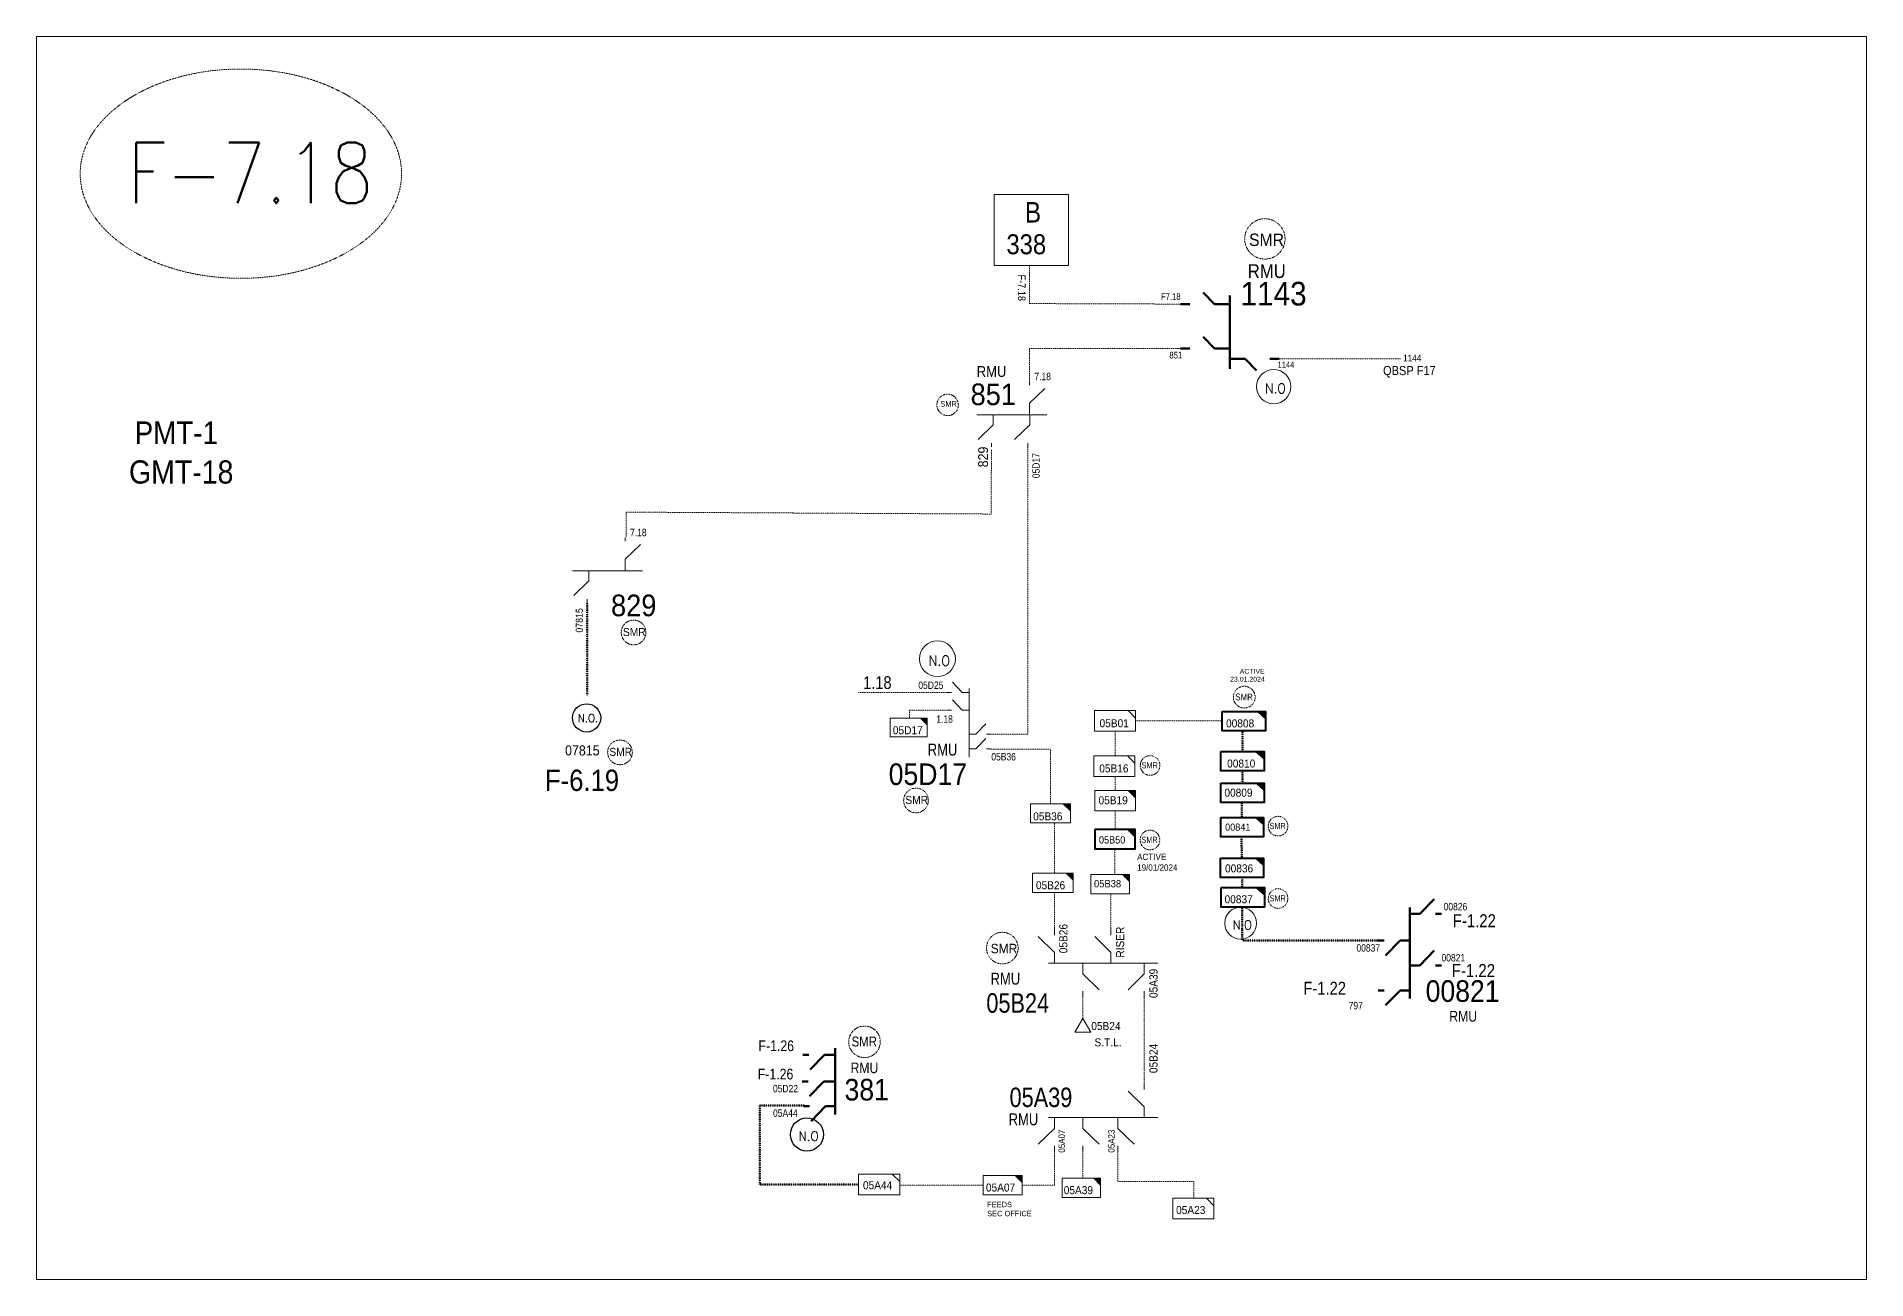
# Model space of a CAD drawing. Header units: metres. Extents: x 65984 to 144644, y -19036 to 23726.
# Drawn here: x 99614 to 100544, y 2363 to 2995 of the extents above; entities that cross this region are included whole.
import ezdxf
from ezdxf.enums import TextEntityAlignment as Align

# ---------------------------------------------------------------- set-up
doc = ezdxf.new("R2010")
doc.units = ezdxf.units.M
doc.header["$MEASUREMENT"] = 0
doc.linetypes.add('DGN Style 3', pattern=[0.013877, 0, -0.013877])
doc.layers.get('0').update_dxf_attribs({"color": 95, "lineweight": 40})
for name, color, linetype, lineweight in [('d_eos', 111, 'Continuous', 40), ('d_eos no', 121, 'Continuous', 40), ('d_switch', 95, 'Continuous', 40), ('d_tf', 1, 'Continuous', 40), ('d_tf no', 6, 'Continuous', 40), ('d_ug cable', 95, 'Continuous', 40), ('FDR  1  05', 172, 'Continuous', 40), ('fedr no', 95, 'Continuous', 40), ('GRID STATION  04', 7, 'Continuous', 40), ('Level 37', 7, 'Continuous', 0), ('O H MAIN FEEDER', 4, 'Continuous', 100), ('SW N O', 114, 'Continuous', 30)]:
    doc.layers.add(name, color=color, linetype=linetype, lineweight=lineweight)
doc.styles.add('NASKHF', font='naskhf.shx', dxfattribs={"height": 8})
doc.styles.get("Standard").update_dxf_attribs({"font": 'txt.shx'})
doc.styles.add('Style-Arial', font='arial.ttf')
doc.styles.add('Style-ENGINEERING', font='ENGINEERING.shx')
doc.styles.add('Style-msdefault', font='msdefault.shx')
doc.styles.add('Style-STANDARD', font='STANDARD.shx')

# ---------------------------------------------------------------- blocks, each defined once
blk = doc.blocks.new('TF_8')
at = {"color": 0, "linetype": 'ByBlock', "lineweight": -2}
blk.add_line((6.3, 4.95), (9.9, 1.35), dxfattribs=at)
blk.add_3dface([(-10.1, 4.95), (9.9, 4.95), (9.9, -5.05), (-10.1, -5.05)], dxfattribs=at)
blk = doc.blocks.new('exist.us-1000kva')
at = {"color": 0, "linetype": 'ByBlock', "lineweight": -2, "flags": 128}
blk.add_lwpolyline([(40, 12.9), (32.8, 20), (40, 20)], close=True, dxfattribs=at)
at = {"color": 0, "linetype": 'ByBlock', "lineweight": -2, "extrusion": (0, 0, -1)}
blk.add_solid([(-40, 12.9), (-32.8, 20), (-40, 20)], dxfattribs=at)
at = {"color": 0, "linetype": 'ByBlock', "lineweight": -2, "xscale": 2, "yscale": 2}
blk.add_blockref('TF_8', (20.2, 10.1), dxfattribs=at)
blk = doc.blocks.new('*U1447')
at = {"layer": 'SW N O', "color": 3, "ltscale": 0.426762}
blk.add_circle((0, 0), 16.8, dxfattribs=at)
at = {"layer": 'SW N O', "color": 3, "style": 'Style-STANDARD'}
blk.add_text('N.O.', height=9.6, dxfattribs=at).set_placement((1.7, -0.2), align=Align.MIDDLE_CENTER)
blk = doc.blocks.new('TRA1_1322')
at = {"layer": 'd_tf', "color": 160, "linetype": 'Continuous', "lineweight": 13, "ltscale": 0.000237261, "flags": 128}
blk.add_lwpolyline([(10, -17), (0, 0), (-10, -17)], close=True, dxfattribs=at)
blk = doc.blocks.new('TRA1_1321')
at = {"layer": 'd_tf', "color": 160, "linetype": 'Continuous', "lineweight": 13, "ltscale": 0.000237261, "xscale": 1.000046566207834, "yscale": 1.000046566207834, "zscale": 1.000046566207834, "rotation": 180}
blk.add_blockref('TRA1_1322', (0, 0), dxfattribs=at)
blk = doc.blocks.new('*U3529')
at = {"layer": 'SW N O', "color": 3}
blk.add_circle((0, 0), 16.8, dxfattribs=at)
at = {"layer": 'SW N O', "color": 3, "insert": (1.7, -1.8), "char_height": 9.6, "attachment_point": 5, "line_spacing_factor": 0.6, "style": 'Style-STANDARD'}
blk.add_mtext('N.O', dxfattribs=at)
blk = doc.blocks.new('*U3382')
at = {"layer": 'SW N O', "color": 3, "lineweight": 13}
blk.add_circle((0, 0), 16.8, dxfattribs=at)
at = {"layer": 'SW N O', "color": 3, "lineweight": 13, "insert": (1.7, -1.8), "char_height": 9.6, "attachment_point": 5, "line_spacing_factor": 0.6, "style": 'Style-STANDARD'}
blk.add_mtext('N.O', dxfattribs=at)

msp = doc.modelspace()

# ---------------------------------------------------------------- linework, layer by layer
at = {"layer": 'd_eos', "color": 2, "linetype": 'Continuous', "lineweight": 211, "ltscale": 1.292325}
for p, q in [((100199.88, 2858.63), (100195.13, 2858.63)), ((100212.38, 2858.63), (100206.67, 2864.52)), ((100220.19, 2858.63), (100212.38, 2858.63)), ((100220.3, 2825.66), (100220.3, 2862.99)), ((100212.49, 2836.11), (100206.78, 2841.99)), ((100199.98, 2836.11), (100195.24, 2836.11)), ((100220.3, 2836.11), (100212.49, 2836.11)), ((100220.3, 2830.84), (100228.11, 2830.85)), ((100228.11, 2830.85), (100233.85, 2824.93))]:
    msp.add_line(p, q, dxfattribs=at)
at = {"layer": 'd_eos', "color": 7, "linetype": 'Continuous', "lineweight": 211, "ltscale": 1.292325}
msp.add_line((100240.62, 2830.85), (100245.36, 2830.85), dxfattribs=at)
at = {"layer": 'd_eos', "color": 2, "linetype": 'Continuous', "lineweight": 13, "ltscale": 0.52771}
for p, q in [((100118.42, 2817.38), (100118.42, 2819.33)), ((100099.02, 2787.98), (100099.02, 2786.03)), ((100117.6, 2787.98), (100117.6, 2786.03)), ((99912.81, 2738.08), (99912.81, 2740.03)), ((99893.41, 2708.68), (99893.41, 2706.73))]:
    msp.add_line(p, q, dxfattribs=at)
at = {"layer": 'd_eos', "color": 2, "linetype": 'Continuous', "lineweight": 13, "ltscale": 0.702175}
for p, q in [((100118.42, 2808.28), (100126.13, 2815.76)), ((100127.25, 2802.35), (100091.69, 2802.35)), ((100099.93, 2802.35), (100099.93, 2797.23)), ((100118.42, 2802.53), (100118.42, 2808.28)), ((100118.51, 2802.35), (100118.51, 2797.23)), ((100099.93, 2797.23), (100092.23, 2789.76)), ((100118.51, 2797.23), (100110.81, 2789.76)), ((99912.81, 2728.98), (99920.52, 2736.46)), ((99912.81, 2723.23), (99912.81, 2728.98)), ((99921.64, 2723.04), (99886.08, 2723.05)), ((99894.32, 2717.93), (99886.62, 2710.46)), ((99894.32, 2723.05), (99894.32, 2717.93))]:
    msp.add_line(p, q, dxfattribs=at)
at = {"layer": 'd_eos', "color": 2, "linetype": 'Continuous', "lineweight": 13, "ltscale": 0.565594}
for p, q in [((100078.69, 2661.16), (100076.59, 2661.16)), ((100084.2, 2661.16), (100079.17, 2666.35)), ((100087.65, 2661.16), (100084.2, 2661.16)), ((100087.65, 2663.14), (100087.65, 2628.26)), ((100078.69, 2652.16), (100076.59, 2652.16)), ((100084.2, 2652.16), (100079.17, 2657.35)), ((100087.65, 2652.16), (100084.2, 2652.16)), ((100091.1, 2639.96), (100096.13, 2645.15)), ((100087.65, 2639.96), (100091.1, 2639.96)), ((100091.1, 2632.53), (100096.13, 2637.72)), ((100096.61, 2639.96), (100098.71, 2639.96)), ((100087.65, 2632.53), (100091.1, 2632.53)), ((100096.61, 2632.53), (100098.71, 2632.53))]:
    msp.add_line(p, q, dxfattribs=at)
at = {"layer": 'd_eos', "color": 7, "linetype": 'Continuous', "lineweight": 211, "ltscale": 0.688132}
for p, q in [((100311.81, 2551.83), (100311.81, 2505.56)), ((100316.83, 2548.53), (100324.15, 2556.08)), ((100311.81, 2548.53), (100316.83, 2548.53)), ((100324.85, 2548.53), (100327.9, 2548.53)), ((100298.78, 2535), (100295.73, 2535)), ((100306.8, 2535), (100299.47, 2527.45)), ((100311.81, 2535), (100306.8, 2535)), ((100311.81, 2522.35), (100316.83, 2522.35)), ((100316.83, 2522.35), (100324.15, 2529.9)), ((100324.85, 2522.35), (100327.89, 2522.35)), ((100298.78, 2509.7), (100295.73, 2509.7)), ((100306.8, 2509.69), (100299.48, 2502.15)), ((100311.82, 2509.7), (100306.8, 2509.7))]:
    msp.add_line(p, q, dxfattribs=at)
at = {"layer": 'd_eos', "color": 2, "linetype": 'Continuous', "lineweight": 13, "ltscale": 0.746906}
for p, q in [((100131.13, 2537.8), (100131.13, 2541.13)), ((100159.82, 2537.8), (100159.82, 2541.14)), ((100131.13, 2529), (100122.86, 2537.03)), ((100159.82, 2529.01), (100151.55, 2537.03)), ((100127.98, 2523.51), (100183.58, 2523.51)), ((100131.13, 2523.51), (100131.13, 2529)), ((100145.47, 2523.51), (100145.47, 2518.02)), ((100159.82, 2523.51), (100159.82, 2529.01)), ((100176.78, 2523.51), (100176.78, 2518.02)), ((100145.47, 2518.02), (100153.75, 2509.99)), ((100176.78, 2518.02), (100168.51, 2509.99)), ((100145.47, 2509.22), (100145.47, 2505.89)), ((100176.78, 2509.23), (100176.78, 2505.89))]:
    msp.add_line(p, q, dxfattribs=at)
at = {"layer": 'd_eos', "color": 2, "linetype": 'Continuous', "lineweight": 211, "ltscale": 0.688132}
for p, q in [((100006.2, 2476.94), (100003.16, 2476.94)), ((100014.23, 2476.94), (100006.9, 2469.39)), ((100019.24, 2476.95), (100014.23, 2476.94)), ((100019.64, 2480.24), (100019.64, 2446.59)), ((100005.87, 2463.38), (100002.82, 2463.38)), ((100013.89, 2463.38), (100006.57, 2455.83)), ((100018.91, 2463.38), (100013.89, 2463.38)), ((100006.6, 2450.76), (100003.55, 2450.76)), ((100014.62, 2450.76), (100007.3, 2443.21)), ((100019.64, 2450.76), (100014.62, 2450.76))]:
    msp.add_line(p, q, dxfattribs=at)
at = {"layer": 'd_eos', "color": 7, "linetype": 'Continuous', "lineweight": 13, "ltscale": 0.746906}
for p, q in [((100176.78, 2450.46), (100168.51, 2458.48)), ((100176.78, 2459.25), (100176.78, 2462.59)), ((100176.78, 2444.96), (100176.78, 2450.46)), ((100131.13, 2439.47), (100122.86, 2431.45)), ((100127.98, 2444.97), (100183.58, 2444.97)), ((100131.13, 2444.97), (100131.13, 2439.47)), ((100145.47, 2444.97), (100145.47, 2439.47)), ((100145.47, 2439.47), (100153.75, 2431.44)), ((100163.3, 2444.97), (100163.3, 2439.47)), ((100163.3, 2439.47), (100171.57, 2431.45)), ((100131.13, 2430.68), (100131.13, 2427.34)), ((100145.47, 2430.68), (100145.47, 2427.34)), ((100163.3, 2430.68), (100163.3, 2427.34))]:
    msp.add_line(p, q, dxfattribs=at)
at = {"layer": 'd_ug cable', "color": 160, "linetype": 'DGN Style 3', "lineweight": 13}
for p, q in [((100118.4, 2877.66), (100118.38, 2858.89)), ((100118.44, 2836.09), (100118.42, 2819.33)), ((100176.78, 2505.89), (100176.78, 2462.59)), ((100145.47, 2427.34), (100145.47, 2414.26))]:
    msp.add_line(p, q, dxfattribs=at)
at = {"layer": 'd_ug cable', "color": 160, "linetype": 'DGN Style 3', "lineweight": 100}
for p, q in [((100226.76, 2631.03), (100226.76, 2641.46)), ((100226.76, 2615.13), (100226.76, 2621.27))]:
    msp.add_line(p, q, dxfattribs=at)
at = {"layer": 'd_ug cable', "color": 2, "linetype": 'DGN Style 3', "lineweight": 13}
msp.add_line((100145.47, 2495.34), (100145.47, 2505.89), dxfattribs=at)
at = {"layer": 'd_ug cable', "color": 160, "linetype": 'DGN Style 3', "lineweight": 13, "flags": 128}
for points in [[(100118.38, 2858.89), (100199.04, 2858.62)], [(100118.44, 2836.09), (100198.97, 2836.09)], [(100243.52, 2830.83), (100306.98, 2830.83)], [(99913.29, 2740.27), (99913.29, 2752.86), (100098.92, 2751.88), (100099.02, 2784.92)], [(100117.6, 2786.03), (100117.6, 2639.96), (100098.71, 2639.96)], [(100057.31, 2648.02), (100057.31, 2652.16), (100076.6, 2652.16)], [(100172.38, 2646.71), (100216.4, 2646.71)], [(100162.03, 2629.07), (100162.03, 2641.53)], [(100129.06, 2604.52), (100129.06, 2632.27), (100098.38, 2632.27)], [(100162.03, 2611.41), (100162.03, 2618.44)], [(100162.01, 2600.97), (100162.02, 2591.61)], [(100131.13, 2569.24), (100131.13, 2594.86)], [(100161.79, 2581.53), (100161.77, 2568.56)], [(100131.13, 2541.13), (100131.13, 2559.42)], [(100159.82, 2541.14), (100159.82, 2558.74), (100159.82, 2558.74)], [(100131.13, 2427.34), (100131.13, 2410.63), (100114.67, 2410.63)], [(100201.87, 2412.46), (100163.3, 2412.46), (100163.3, 2427.28)], [(100094.87, 2410.63), (100094.87, 2410.63), (100052.48, 2410.63)], [(100201.87, 2403.98), (100201.87, 2412.46)]]:
    msp.add_lwpolyline(points, dxfattribs=at)
at = {"layer": 'd_ug cable', "color": 3, "linetype": 'DGN Style 3', "lineweight": 100, "flags": 128}
msp.add_lwpolyline([(99893.41, 2659.86), (99893.41, 2706.75)], dxfattribs=at)
at = {"layer": 'd_ug cable', "color": 180, "linetype": 'DGN Style 3', "lineweight": 13, "flags": 128}
msp.add_lwpolyline([(100076.59, 2661.16), (100031.47, 2661.16)], dxfattribs=at)
at = {"layer": 'd_ug cable', "color": 160, "linetype": 'DGN Style 3', "lineweight": 100, "flags": 128}
for points in [[(100226.35, 2605.06), (100226.35, 2597.51)], [(100226.13, 2587.53), (100226.45, 2576.95)], [(100226.46, 2567.05), (100226.46, 2561.98)], [(100003.82, 2451.21), (99981.27, 2451.21), (99981.34, 2411.05), (100031.5, 2411.03)]]:
    msp.add_lwpolyline(points, dxfattribs=at)
at = {"layer": 'd_ug cable', "color": 7, "linetype": 'DGN Style 3', "lineweight": 100, "flags": 128}
msp.add_lwpolyline([(100226.46, 2552.08), (100226.46, 2535.05), (100297.21, 2535.05)], dxfattribs=at)
at = {"layer": 'd_ug cable', "color": 2, "linetype": 'DGN Style 3', "lineweight": 13}
for centre, radius in [((100238.08, 2891.77), 10.26), ((99917.08, 2691.66), 6.28), ((100227.59, 2658.79), 5.54), ((99910.16, 2630.72), 6.28), ((100179.72, 2624.03), 4.99), ((100060.68, 2606.25), 6.28), ((100244.79, 2593.2), 4.99), ((100179.66, 2586.14), 4.99), ((100244.79, 2556.39), 4.99), ((100104.56, 2531.2), 8.03), ((100034.49, 2483.52), 8.03)]:
    msp.add_circle(centre, radius, dxfattribs=at)
at = {"layer": 'd_ug cable', "color": 1, "linetype": 'DGN Style 3', "lineweight": 13}
msp.add_circle((100076.74, 2807.37), 5.46, dxfattribs=at)
at = {"layer": 'fedr no', "color": 82, "linetype": 'DGN Style 3', "lineweight": 13, "true_color": 0x1dc70e}
msp.add_ellipse((99717.38, 2924.94), major_axis=(81.7, 0), ratio=0.651175, dxfattribs=at)
at = {"layer": 'GRID STATION  04', "color": 160, "linetype": 'Continuous', "lineweight": 13, "ltscale": 1.112003, "flags": 128}
msp.add_lwpolyline([(100138.16, 2878.32), (100138.16, 2914.31), (100100.43, 2914.31), (100100.43, 2878.32)], close=True, dxfattribs=at)
at = {"layer": 'O H MAIN FEEDER', "color": 140, "linetype": 'Continuous', "lineweight": 13, "flags": 128}
msp.add_lwpolyline([(99613.51, 2994.64), (100543.95, 2994.64), (100543.95, 2362.73), (99613.51, 2362.73)], close=True, dxfattribs=at)

# ---------------------------------------------------------------- block references
at = {"layer": 'd_tf', "color": 160, "linetype": 'Continuous', "lineweight": 13, "ltscale": 0.000237261, "xscale": 0.407, "yscale": 0.407, "zscale": 0.407, "rotation": 180}
msp.add_blockref('TRA1_1321', (100145.51, 2495.41), dxfattribs=at)
at = {"layer": 'd_tf no', "color": 2, "linetype": 'Continuous', "lineweight": 40, "xscale": 0.50385749835881, "yscale": 0.50385749835881, "zscale": 0.4224946439900056, "rotation": 359.9999999999999}
msp.add_blockref('exist.us-1000kva', (100151.72, 2581.53), dxfattribs=at)
at = {"layer": 'FDR  1  05', "color": 160, "linetype": 'Continuous', "lineweight": 13, "zscale": 0.4694384933222284, "rotation": 359.9999999999999}
for name, p, xscale, yscale in [('TF_8', (100162.03, 2646.76), 1.045, 1.045), ('exist.us-1000kva', (100047.59, 2638.63), 0.4694384933222284, 0.4694384933222284), ('exist.us-1000kva', (100151.67, 2600.97), 0.5170472181423469, 0.5170472181423469), ('exist.us-1000kva', (100118.88, 2594.86), 0.5087925338199465, 0.4825187888687568), ('exist.us-1000kva', (100119.98, 2559.42), 0.5174605909765233, 0.4907392326901999), ('exist.us-1000kva', (100149.6, 2558.74), 0.4906693517813577, 0.4906693517813577), ('TF_8', (100042.05, 2411.08), 1.045, 1.045), ('exist.us-1000kva', (100094.87, 2405.68), 0.4950000000000001, 0.4950000000000001), ('exist.us-1000kva', (100134.94, 2404.45), 0.4906693517813577, 0.4906693517813577), ('TF_8', (100201.76, 2398.8), 1.045, 1.045)]:
    msp.add_blockref(name, p, dxfattribs=dict(at, xscale=xscale, yscale=yscale))
at = {"layer": 'FDR  1  05', "color": 2, "linetype": 'Continuous', "lineweight": 40}
for p, xscale, yscale, zscale in [((100216.4, 2641.61), 0.55, 0.4950000000000001, 0.4694384933222284), ((100215.76, 2587.81), 0.5390862926421688, 0.4851776633779519, 0.4224946439900056), ((100215.83, 2552.08), 0.55, 0.4950000000000001, 0.4694384933222284)]:
    msp.add_blockref('exist.us-1000kva', p, dxfattribs=dict(at, xscale=xscale, yscale=yscale, zscale=zscale))
at = {"layer": 'FDR  1  05', "color": 2, "linetype": 'Continuous', "lineweight": 13, "xscale": 1.045, "yscale": 1.045, "zscale": 0.4694384933222284, "rotation": 359.9999999999999}
msp.add_blockref('TF_8', (100161.66, 2623.75), dxfattribs=at)
at = {"layer": 'FDR  1  05', "color": 160, "linetype": 'Continuous', "lineweight": 40, "xscale": 0.55, "yscale": 0.4950000000000001, "zscale": 0.4694384933222284}
for p in [(100215.67, 2621.28), (100215.74, 2605.14), (100215.45, 2567.05)]:
    msp.add_blockref('exist.us-1000kva', p, dxfattribs=at)
at = {"layer": 'SW N O', "color": 3, "lineweight": 13}
for p, xscale, yscale, zscale in [((100242.58, 2816.66), 0.5193464960461406, 0.5193464960461406, 0.5193464960461406), ((100071.59, 2678.3), 0.5421846337343447, 0.5421846337343447, 0.5421846337343447), ((100225.76, 2543.85), 0.4820716266554024, 0.4820716266554024, 0.4820716266554024)]:
    msp.add_blockref('*U3382', p, dxfattribs=dict(at, xscale=xscale, yscale=yscale, zscale=zscale))
at = {"layer": 'SW N O', "color": 3}
for name, p, xscale, yscale, zscale in [('*U1447', (99893.17, 2648.22), 0.4278644774965992, 0.4278644774965992, 0.4278644774965992), ('*U3529', (100005.24, 2436.41), 0.5001367407724816, 0.5001367407724816, 0.5001367407724816)]:
    msp.add_blockref(name, p, dxfattribs=dict(at, xscale=xscale, yscale=yscale, zscale=zscale))

# ---------------------------------------------------------------- texts
at = {"color": 4, "insert": (100238.01, 2666.68), "char_height": 2.4061, "attachment_point": 9}
msp.add_mtext('\\FENGINEERING;\\H1x;\\W1.09375;ACTIVE\\P23.01.2024', dxfattribs=at)
at = {"layer": 'd_eos no', "color": 2, "linetype": 'Continuous', "lineweight": 13, "ltscale": 1.069146, "style": 'Style-Arial', "width": 0.9}
msp.add_text('1143', height=12.017, dxfattribs=at).set_placement((100225.69, 2869.94), align=Align.TOP_LEFT)
at = {"layer": 'd_eos no', "color": 2, "linetype": 'Continuous', "lineweight": 13}
for s, height, style, width, p in [('851', 11, 'Style-Arial', 0.9, (100088.44, 2818.24)), ('829', 11, 'Style-Arial', 0.9, (99905.61, 2710.93)), ('RMU', 6.05, 'Style-msdefault', 0.818182, (100066.63, 2635.15)), ('RMU', 6.05, 'Style-msdefault', 0.818182, (100098.6, 2518.66)), ('05B24', 9.9, 'Style-msdefault', 0.833333, (100096.45, 2508.22))]:
    msp.add_text(s, height=height, dxfattribs=dict(at, style=style, width=width)).set_placement(p, align=Align.TOP_LEFT)
at = {"layer": 'd_eos no', "color": 7, "linetype": 'Continuous', "lineweight": 13}
for s, height, style, width, p in [('PMT-1', 11.481, 'Style-Arial', 0.88, (99663.38, 2798.95)), ('GMT-18', 11.779, 'Style-Arial', 0.88, (99660.49, 2779.16)), ('05A39', 9.9, 'Style-msdefault', 0.833333, (100108.26, 2460.26)), ('RMU', 6.05, 'Style-msdefault', 0.818182, (100107.79, 2447.15))]:
    msp.add_text(s, height=height, dxfattribs=dict(at, style=style, width=width)).set_placement(p, align=Align.TOP_LEFT)
at = {"layer": 'd_eos no', "color": 7, "linetype": 'Continuous', "lineweight": 13, "ltscale": 0.629642, "style": 'Style-Arial', "width": 0.9}
msp.add_text('829', height=5.013, rotation=90, dxfattribs=at).set_placement((100092.3, 2775.64), align=Align.TOP_LEFT)
at = {"layer": 'd_eos no', "color": 7, "linetype": 'Continuous', "lineweight": 140, "style": 'Style-Arial', "width": 0.88}
msp.add_text('00821', height=11, dxfattribs=at).set_placement((100319.83, 2514.84), align=Align.TOP_LEFT)
at = {"layer": 'd_eos no', "color": 2, "linetype": 'Continuous', "lineweight": 140, "style": 'Style-Arial', "width": 0.88}
msp.add_text('381', height=11, dxfattribs=at).set_placement((100024.34, 2464.7), align=Align.TOP_LEFT)
at = {"layer": 'd_eos no', "color": 2, "linetype": 'Continuous', "lineweight": 13, "insert": (100046.8, 2625.09), "char_height": 11, "attachment_point": 1, "style": 'NASKHF'}
msp.add_mtext('\\fArial|b0|i0|c178178|p39;\\H1x;\\W0.88;05D17\\P', dxfattribs=at)
at = {"layer": 'd_switch', "color": 7, "linetype": 'Continuous', "lineweight": 13}
for s, height, rotation, style, width, p in [('F-7.18', 3.877, 270, 'Style-msdefault', 0.9, (100116.38, 2873.67)), ('05B26', 4.18, 90, 'Style-ENGINEERING', 0.921053, (100133.5, 2528.57))]:
    msp.add_text(s, height=height, rotation=rotation, dxfattribs=dict(at, style=style, width=width)).set_placement(p, align=Align.TOP_LEFT)
at = {"layer": 'd_switch', "color": 7, "linetype": 'Continuous', "lineweight": 13, "style": 'Style-ENGINEERING', "width": 0.857143}
msp.add_text('05B36', height=3.773, dxfattribs=at).set_placement((100098.98, 2630.37), align=Align.TOP_LEFT)
at = {"layer": 'd_switch', "color": 7, "linetype": 'Continuous', "lineweight": 30, "style": 'Style-ENGINEERING', "width": 0.857143}
for s, p in [('00826', (100328.97, 2554.17)), ('00837', (100284.64, 2533.16)), ('00821', (100327.89, 2528.16)), ('797', (100280.67, 2503.84)), ('05D22', (99987.95, 2461.64)), ('05A44', (99987.99, 2449.16))]:
    msp.add_text(s, height=3.773, dxfattribs=at).set_placement(p, align=Align.TOP_LEFT)
at = {"layer": 'd_switch', "color": 2, "linetype": 'Continuous', "lineweight": 13, "style": 'Style-ENGINEERING', "width": 0.921053}
msp.add_text('RISER', height=4.18, rotation=90, dxfattribs=at).set_placement((100162.4, 2526.34), align=Align.TOP_LEFT)
at = {"layer": 'd_switch', "color": 55, "linetype": 'Continuous', "lineweight": 30, "ltscale": 1.47554, "style": 'Style-ENGINEERING', "width": 0.857143}
msp.add_text('F-1.22', height=6.604, dxfattribs=at).set_placement((100333.65, 2548.41), align=Align.TOP_LEFT)
at = {"layer": 'd_switch', "color": 55, "linetype": 'Continuous', "lineweight": 30, "ltscale": 1.478867, "style": 'Style-ENGINEERING', "width": 0.857143}
msp.add_text('F-1.22', height=6.654, dxfattribs=at).set_placement((100333.07, 2523.09), align=Align.TOP_LEFT)
at = {"layer": 'd_switch', "color": 2, "linetype": 'Continuous', "lineweight": 13, "style": 'Style-ENGINEERING', "width": 0.921053}
msp.add_text('05A39', height=4.18, rotation=90, dxfattribs=at).set_placement((100179.35, 2520.68), align=Align.TOP_RIGHT)
at = {"layer": 'd_switch', "color": 55, "linetype": 'Continuous', "lineweight": 30, "ltscale": 1.466109, "style": 'Style-ENGINEERING', "width": 0.857143}
msp.add_text('F-1.22', height=6.535, dxfattribs=at).set_placement((100257.68, 2514.07), align=Align.TOP_LEFT)
at = {"layer": 'd_switch', "color": 55, "linetype": 'Continuous', "lineweight": 30, "ltscale": 1.297188, "style": 'Style-ENGINEERING', "width": 0.857143}
msp.add_text('F-1.26', height=5.466, dxfattribs=at).set_placement((99980.56, 2484.25), align=Align.TOP_LEFT)
at = {"layer": 'd_switch', "color": 160, "linetype": 'Continuous', "lineweight": 13, "style": 'Style-ENGINEERING', "width": 0.921053}
msp.add_text('05B24', height=4.18, rotation=90, dxfattribs=at).set_placement((100179.35, 2467.63), align=Align.TOP_LEFT)
at = {"layer": 'd_switch', "color": 55, "linetype": 'Continuous', "lineweight": 30, "ltscale": 1.297546, "style": 'Style-ENGINEERING', "width": 0.857143}
msp.add_text('F-1.26', height=5.473, dxfattribs=at).set_placement((99980.19, 2469.86), align=Align.TOP_LEFT)
at = {"layer": 'd_switch', "color": 7, "linetype": 'Continuous', "lineweight": 13, "style": 'Style-ENGINEERING', "width": 0.921053}
for s, p in [('05A07', (100136.42, 2438.86)), ('05A23', (100161.68, 2438.86))]:
    msp.add_text(s, height=3.277, rotation=90.0035, dxfattribs=at).set_placement(p, align=Align.RIGHT)
at = {"layer": 'd_switch', "color": 7, "linetype": 'Continuous', "lineweight": 13, "insert": (100308.36, 2832.96), "char_height": 3.4889, "attachment_point": 1, "style": 'NASKHF'}
msp.add_mtext('\\Fmsdefault;\\H1x;\\W0.9;1144', dxfattribs=at)
at = {"layer": 'd_switch', "color": 55, "linetype": 'Continuous', "lineweight": 13, "insert": (100298.17, 2827.17), "char_height": 4.6519, "attachment_point": 1, "style": 'NASKHF'}
msp.add_mtext('\\Fmsdefault;\\H1x;\\W0.9;QBSP F17', dxfattribs=at)
at = {"layer": 'd_switch', "color": 7, "linetype": 'Continuous', "lineweight": 13, "insert": (100074.61, 2666.73), "char_height": 3.773, "attachment_point": 3, "rotation": 0.00752, "style": 'NASKHF'}
msp.add_mtext('\\FENGINEERING;\\H1x;\\W0.857143;05D25\\P', dxfattribs=at)
at = {"layer": 'd_switch', "color": 55, "linetype": 'Continuous', "lineweight": 30, "insert": (99872.01, 2621.92), "char_height": 10.8381, "attachment_point": 1, "style": 'NASKHF'}
msp.add_mtext('\\Fmsdefault;\\H1x;\\W0.9;F-6.19\\P', dxfattribs=at)
at = {"layer": 'd_switch', "color": 111, "linetype": 'Continuous', "lineweight": 30, "insert": (100096.85, 2402.21), "char_height": 2.759, "attachment_point": 1, "style": 'NASKHF'}
msp.add_mtext('\\FENGINEERING;\\H1x;\\W0.857143;FEEDS \\PSEC OFFICE', dxfattribs=at)
at = {"layer": 'd_tf no', "color": 1, "linetype": 'Continuous', "lineweight": 40, "style": 'Style-msdefault', "width": 0.945946}
for height, p in [(6.331, (100230.03, 2894.49)), (4.116, (99911.66, 2693.95)), (4.116, (99904.74, 2633.02)), (4.116, (100055.26, 2608.55))]:
    msp.add_text('SMR', height=height, dxfattribs=at).set_placement(p, align=Align.TOP_LEFT)
at = {"layer": 'd_tf no', "color": 7, "linetype": 'Continuous', "lineweight": 40, "style": 'Style-msdefault', "width": 0.925}
msp.add_text('07815', height=3.6, rotation=90, dxfattribs=at).set_placement((99887.66, 2691.61), align=Align.TOP_LEFT)
at = {"layer": 'd_tf no', "color": 160, "linetype": 'Continuous', "lineweight": 13, "style": 'Style-msdefault', "width": 0.945946}
for s, height, p in [('05D17', 4.07, (100048.91, 2643.98)), ('05B01', 4.07, (100154.01, 2647.54)), ('05B19', 4.07, (100153.49, 2608.37)), ('05B36', 4.07, (100120.26, 2600.23)), ('05B26', 4.07, (100121.66, 2565.18)), ('05B38', 3.768, (100151.2, 2565.82)), ('05B24', 4.07, (100149.82, 2493.59)), ('05A44', 4.07, (100033.71, 2412.64)), ('05A07', 4.07, (100096.22, 2411.47)), ('05A23', 4.07, (100192.94, 2400.06))]:
    msp.add_text(s, height=height, dxfattribs=at).set_placement(p, align=Align.TOP_LEFT)
at = {"layer": 'd_tf no', "color": 121, "linetype": 'Continuous', "lineweight": 40, "style": 'Style-msdefault', "width": 0.945946}
for s, height, p in [('00808', 4.07, (100218.34, 2647.47)), ('05B50', 3.663, (100153.71, 2588.02))]:
    msp.add_text(s, height=height, dxfattribs=at).set_placement(p, align=Align.TOP_LEFT)
at = {"layer": 'd_tf no', "color": 2, "linetype": 'Continuous', "lineweight": 40, "style": 'Style-msdefault'}
for s, height, width, p in [('07815', 5.099, 0.925, (99882.24, 2634.25)), ('00841', 3.663, 0.945946, (100217.86, 2594.51)), ('00837', 4.07, 0.945946, (100217.58, 2558.05))]:
    msp.add_text(s, height=height, dxfattribs=dict(at, width=width)).set_placement(p, align=Align.TOP_LEFT)
at = {"layer": 'd_tf no', "color": 2, "linetype": 'Continuous', "lineweight": 13, "style": 'Style-msdefault', "width": 0.945946}
msp.add_text('05B16', height=4.07, dxfattribs=at).set_placement((100153.86, 2624.58), align=Align.TOP_LEFT)
at = {"layer": 'd_tf no', "color": 160, "linetype": 'Continuous', "lineweight": 40, "style": 'Style-msdefault', "width": 0.945946}
for s, p in [('00810', (100218.89, 2627.06)), ('00809', (100217.5, 2612.25)), ('00836', (100217.82, 2573.75))]:
    msp.add_text(s, height=4.07, dxfattribs=at).set_placement(p, align=Align.TOP_LEFT)
at = {"layer": 'd_tf no', "color": 1, "linetype": 'Continuous', "lineweight": 13, "style": 'Style-msdefault', "width": 0.947368}
msp.add_text('SMR', height=4.786, dxfattribs=at).set_placement((100098.69, 2533.36), align=Align.TOP_LEFT)
at = {"layer": 'd_tf no', "color": 7, "linetype": 'Continuous', "lineweight": 13, "style": 'Style-msdefault', "width": 0.945946}
msp.add_text('S.T.L.', height=4.07, dxfattribs=at).set_placement((100151.46, 2485.3), align=Align.TOP_LEFT)
at = {"layer": 'd_tf no', "color": 2, "lineweight": 13, "insert": (100073.05, 2809.3), "char_height": 2.8143, "attachment_point": 1, "style": 'NASKHF'}
msp.add_mtext('\\Fmsdefault;\\H1x;\\W0.925;SMR\\P', dxfattribs=at)
at = {"layer": 'd_tf no', "color": 121, "linetype": 'Continuous', "lineweight": 40, "insert": (100173.11, 2579.16), "char_height": 3.2446, "attachment_point": 1, "style": 'NASKHF'}
msp.add_mtext('\\Fmsdefault;\\H1x;\\W0.945946;ACTIVE\\P19/01/2024', dxfattribs=at)
at = {"layer": 'd_tf no', "color": 160, "linetype": 'Continuous', "lineweight": 13, "insert": (100135.8, 2410.15), "char_height": 4.07, "attachment_point": 1, "style": 'NASKHF'}
msp.add_mtext('\\Fmsdefault;\\H1x;\\W0.945946;05A39', dxfattribs=at)
at = {"layer": 'fedr no', "color": 6, "linetype": 'Continuous', "lineweight": 13, "style": 'Style-STANDARD', "width": 0.909091}
msp.add_text('F-7.18', height=30.857, dxfattribs=at).set_placement((99722.22, 2925.34), align=Align.MIDDLE_CENTER)
at = {"layer": 'GRID STATION  04', "color": 160, "linetype": 'Continuous', "lineweight": 13, "ltscale": 1.421361, "style": 'Style-msdefault', "width": 0.888889}
msp.add_text('B', height=10.43, dxfattribs=at).set_placement((100116.03, 2910.53), align=Align.TOP_LEFT)
at = {"layer": 'GRID STATION  04', "color": 160, "linetype": 'Continuous', "lineweight": 13, "ltscale": 1.394928, "style": 'Style-msdefault', "width": 0.888889}
msp.add_text('338', height=10.173, dxfattribs=at).set_placement((100106.67, 2894.14), align=Align.TOP_LEFT)
at = {"layer": 'Level 37', "color": 2, "linetype": 'Continuous', "lineweight": 13, "ltscale": 1.239753, "style": 'Style-msdefault', "width": 0.9}
msp.add_text('RMU', height=7.033, dxfattribs=at).set_placement((100229.39, 2878.92), align=Align.TOP_LEFT)
at = {"layer": 'Level 37', "color": 7, "linetype": 'Continuous', "lineweight": 13, "ltscale": 0.9, "style": 'Style-ENGINEERING', "width": 0.857143}
for s, p in [('F7.18', (100185.27, 2864.15)), ('851', (100189.53, 2834.37))]:
    msp.add_text(s, height=3.396, dxfattribs=at).set_placement(p, align=Align.TOP_LEFT)
at = {"layer": 'Level 37', "color": 7, "linetype": 'Continuous', "lineweight": 13, "ltscale": 0.81, "style": 'Style-ENGINEERING', "width": 0.857143}
msp.add_text('1144', height=3.056, dxfattribs=at).set_placement((100244.55, 2829.39), align=Align.TOP_LEFT)
at = {"layer": 'Level 37', "color": 2, "linetype": 'Continuous', "lineweight": 13}
for s, height, style, width, p in [('RMU', 5.5, 'Style-msdefault', 0.9, (100091.55, 2827.11)), ('7.18', 3.773, 'Style-ENGINEERING', 0.857143, (100120.88, 2823.69))]:
    msp.add_text(s, height=height, dxfattribs=dict(at, style=style, width=width)).set_placement(p, align=Align.TOP_LEFT)
at = {"layer": 'Level 37', "color": 7, "linetype": 'Continuous', "lineweight": 13, "style": 'Style-ENGINEERING', "width": 0.857143}
msp.add_text('05D17', height=3.773, rotation=90, dxfattribs=at).set_placement((100119.83, 2770.1), align=Align.TOP_LEFT)
for s, p in [('7.18', (99915.27, 2744.38)), ('1.18', (100071, 2649.55))]:
    msp.add_text(s, height=3.773, dxfattribs=at).set_placement(p, align=Align.TOP_LEFT)
at = {"layer": 'Level 37', "color": 55, "linetype": 'Continuous', "lineweight": 13, "ltscale": 1.548599, "style": 'Style-ENGINEERING', "width": 0.857143}
msp.add_text('1.18', height=6.485, dxfattribs=at).set_placement((100033.79, 2669.43), align=Align.TOP_LEFT)
at = {"layer": 'Level 37', "color": 1, "linetype": 'Continuous', "lineweight": 13, "ltscale": 0.9, "style": 'Style-msdefault', "width": 0.86}
for height, p in [(3.473, (100231.94, 2657.16)), (3.126, (100183.57, 2584.67)), (3.126, (100248.7, 2591.73)), (3.126, (100248.7, 2554.93))]:
    msp.add_text('SMR', height=height, rotation=359.99963, dxfattribs=at).set_placement(p, align=Align.RIGHT)
at = {"layer": 'Level 37', "color": 1, "linetype": 'Continuous', "lineweight": 13, "ltscale": 0.81, "style": 'Style-msdefault', "width": 0.86}
msp.add_text('SMR', height=3.126, rotation=359.99963, dxfattribs=at).set_placement((100183.64, 2622.57), align=Align.RIGHT)
at = {"layer": 'Level 37', "color": 7, "linetype": 'Continuous', "lineweight": 100, "style": 'Style-msdefault', "width": 0.86}
msp.add_text('RMU', height=5.39, rotation=0.00037, dxfattribs=at).set_placement((100345.99, 2499.2), align=Align.TOP_RIGHT)
at = {"layer": 'Level 37', "color": 1, "linetype": 'Continuous', "lineweight": 13, "ltscale": 1.449459, "style": 'Style-msdefault', "width": 0.86}
msp.add_text('SMR', height=5.034, rotation=359.99963, dxfattribs=at).set_placement((100040.8, 2481.17), align=Align.RIGHT)
at = {"layer": 'Level 37', "color": 2, "linetype": 'Continuous', "lineweight": 100, "style": 'Style-msdefault', "width": 0.86}
msp.add_text('RMU', height=5.39, rotation=0.00037, dxfattribs=at).set_placement((100041.52, 2472.99), align=Align.TOP_RIGHT)

doc.saveas('drawing.dxf')
